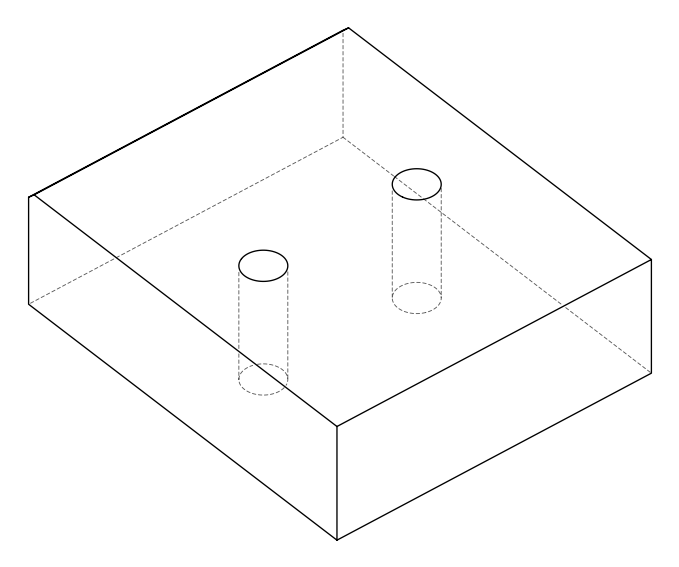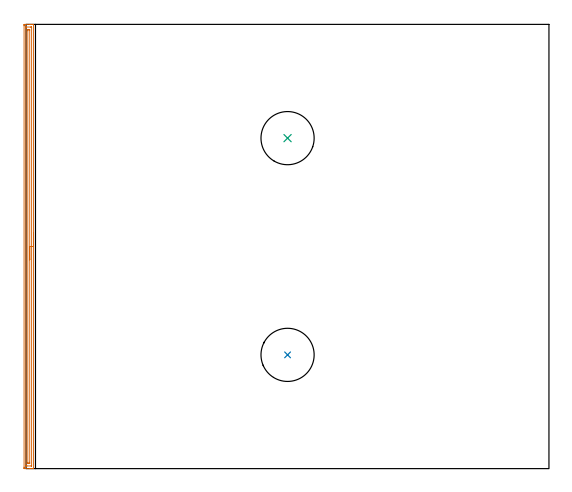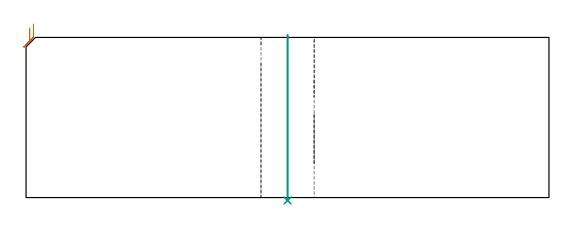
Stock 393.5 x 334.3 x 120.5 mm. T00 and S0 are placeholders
(PLAN: 3 operations, 1 tool changes, 9.2 min)
(1 AREA_MILL | FG_CHAMFER_SURFACE | UGT0205_001 | 8.21 min | 8427 mm3)
(2 INDEXABLE_INSERT_DRILL_THROUGH_HOLE_FROM_SOLID | STEP1HOLE | NXT0302_035 | 0.5 min | 151353 mm3)
(3 INDEXABLE_INSERT_DRILL_THROUGH_HOLE_FROM_SOLID_1 | STEP1HOLE_1 | NXT0302_035 | 0.5 min | 151367 mm3)
(TOOL UGT0205_001 | Chamfer Mill 20 x 3 x 45 deg. | D20 FL50 Z2)
(TOOL NXT0302_035 | Index. Insert Drill 40mm [880-D4000L40-05] | D40 PA176 FL200 Z2)
(OP 1 AREA_MILL)
G17 G21 G94 G90
T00 M6
G54
G17 G0 G90 X5.6 Y177.15 S1061 M3
G43 Z130.5 H0
G94 G1 Y177.112 Z129.628 F250.
Y176.998 Z128.763
Y176.809 Z127.912
Y176.547 Z127.08
Y176.213 Z126.274
Y175.81 Z125.5
Y175.341 Z124.764
Y174.81 Z124.072
Y174.221 Z123.429
Y173.578 Z122.84
Y172.886 Z122.308
Y172.15 Z121.84
Y171.376 Z121.437
Y170.57 Z121.103
Y169.738 Z120.841
Y168.886 Z120.652
Y168.022 Z120.538
Y167.15 Z120.5
Y0.166
X5.597 Y0.007 Z120.488
X5.592 Y0. Z120.483
X5.256 Z120.155
X4.912 Z119.811
X4.256 Z119.15
X3.045 Z117.942
X2.491 Z117.385
X-1.038 Y0.001 Z113.859
X-1.268 Y0.004 Z113.629
X-1.491 Y0.009 Z113.406
X-1.495 Y0.15 Z113.403
X-1.499 Y0.613 Z113.401
X-1.5 Y1.08 Z113.4
Y333.262
X-1.499 Y333.687 Z113.401
X-1.495 Y334.15 Z113.403
X-1.491 Y334.291 Z113.406
X-1.038 Y334.3 Z113.859
X2.491 Z117.385
X3.045 Z117.942
X3.373 Z118.269
X3.927 Z118.823
X4.256 Z119.15
X4.912 Z119.811
X5.256 Z120.156
X5.592 Y334.293 Z120.483
X5.597 Y334.292 Z120.488
X5.6 Y334.134 Z120.5
Y167.15
X4.186 Z119.086
X4.185 Y2.09 Z119.085
X4.184 Y2.039 Z119.084
X4.182 Y2.015 Z119.082
X4.18 Y2.01 Z119.08
X4.16 Y2.008 Z119.06
X3.766 Y2.001 Z118.666
X0.727 Z115.627
X0.235 Y2.003 Z115.135
X0.019 Y2.01 Z114.919
X-0.079 Y2.025 Z114.821
X-0.085 Y2.327 Z114.815
Y2.399
Y332.21
X-0.084 Y332.261 Z114.816
X-0.082 Y332.285 Z114.818
X-0.08 Y332.29 Z114.82
X-0.06 Y332.292 Z114.84
X0.334 Y332.299 Z115.234
X3.373 Z118.273
X3.865 Y332.297 Z118.765
X4.081 Y332.29 Z118.981
X4.179 Y332.275 Z119.079
X4.185 Y331.973 Z119.085
Y331.901
X4.186 Y167.15 Z119.086
X2.771 Z117.671
Y4.794
X2.769 Y4.184 Z117.669
X2.766 Y4.043 Z117.666
X2.765 Y4.016 Z117.665
X2.733 Y4.01 Z117.633
X2.671 Y4.003 Z117.571
X2.491 Y4.001 Z117.391
X1.79 Z116.69
X1.609 Y4.005 Z116.509
X1.427 Y4.01 Z116.327
X1.335 Y4.023 Z116.235
X1.332 Y4.09 Z116.232
X1.33 Y4.184 Z116.23
X1.329 Y4.468 Z116.229
Y329.506
X1.331 Y330.116 Z116.231
X1.334 Y330.257 Z116.234
X1.335 Y330.284 Z116.235
X1.367 Y330.29 Z116.267
X1.429 Y330.297 Z116.329
X1.609 Y330.299 Z116.509
X2.31 Z117.21
X2.491 Y330.295 Z117.391
X2.673 Y330.29 Z117.573
X2.765 Y330.277 Z117.665
X2.768 Y330.21 Z117.668
X2.77 Y330.116 Z117.67
X2.771 Y329.832 Z117.671
Y167.15
Y166.278 Z117.71
Y165.413 Z117.823
Y164.562 Z118.012
Y163.73 Z118.275
Y162.924 Z118.608
Y162.15 Z119.011
Y161.414 Z119.48
Y160.722 Z120.011
Y160.079 Z120.6
Y159.49 Z121.244
Y158.958 Z121.936
Y158.49 Z122.671
Y158.087 Z123.445
Y157.753 Z124.251
Y157.491 Z125.083
Y157.302 Z125.935
Y157.188 Z126.8
Y157.15 Z127.671
G0 Z130.5
M5
M2
(OP 2 INDEXABLE_INSERT_DRILL_THROUGH_HOLE_FROM_SOLID)
G17 G21 G94 G90
T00 M6
G54
G17 G0 G90 X196.8 Y85.6 S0 M3
G43 Z130.5 H1
G94 G81 G98 Z-2.198 F250. R122.5
G80
M5
M2
(OP 3 INDEXABLE_INSERT_DRILL_THROUGH_HOLE_FROM_SOLID_1)
G17 G21 G94 G90
T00 M6
G54
G17 G0 G90 X196.8 Y248.7 S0 M3
G43 Z130.5 H1
G94 G81 G98 Z-2.198 F250. R122.5
G80
M5
M2
